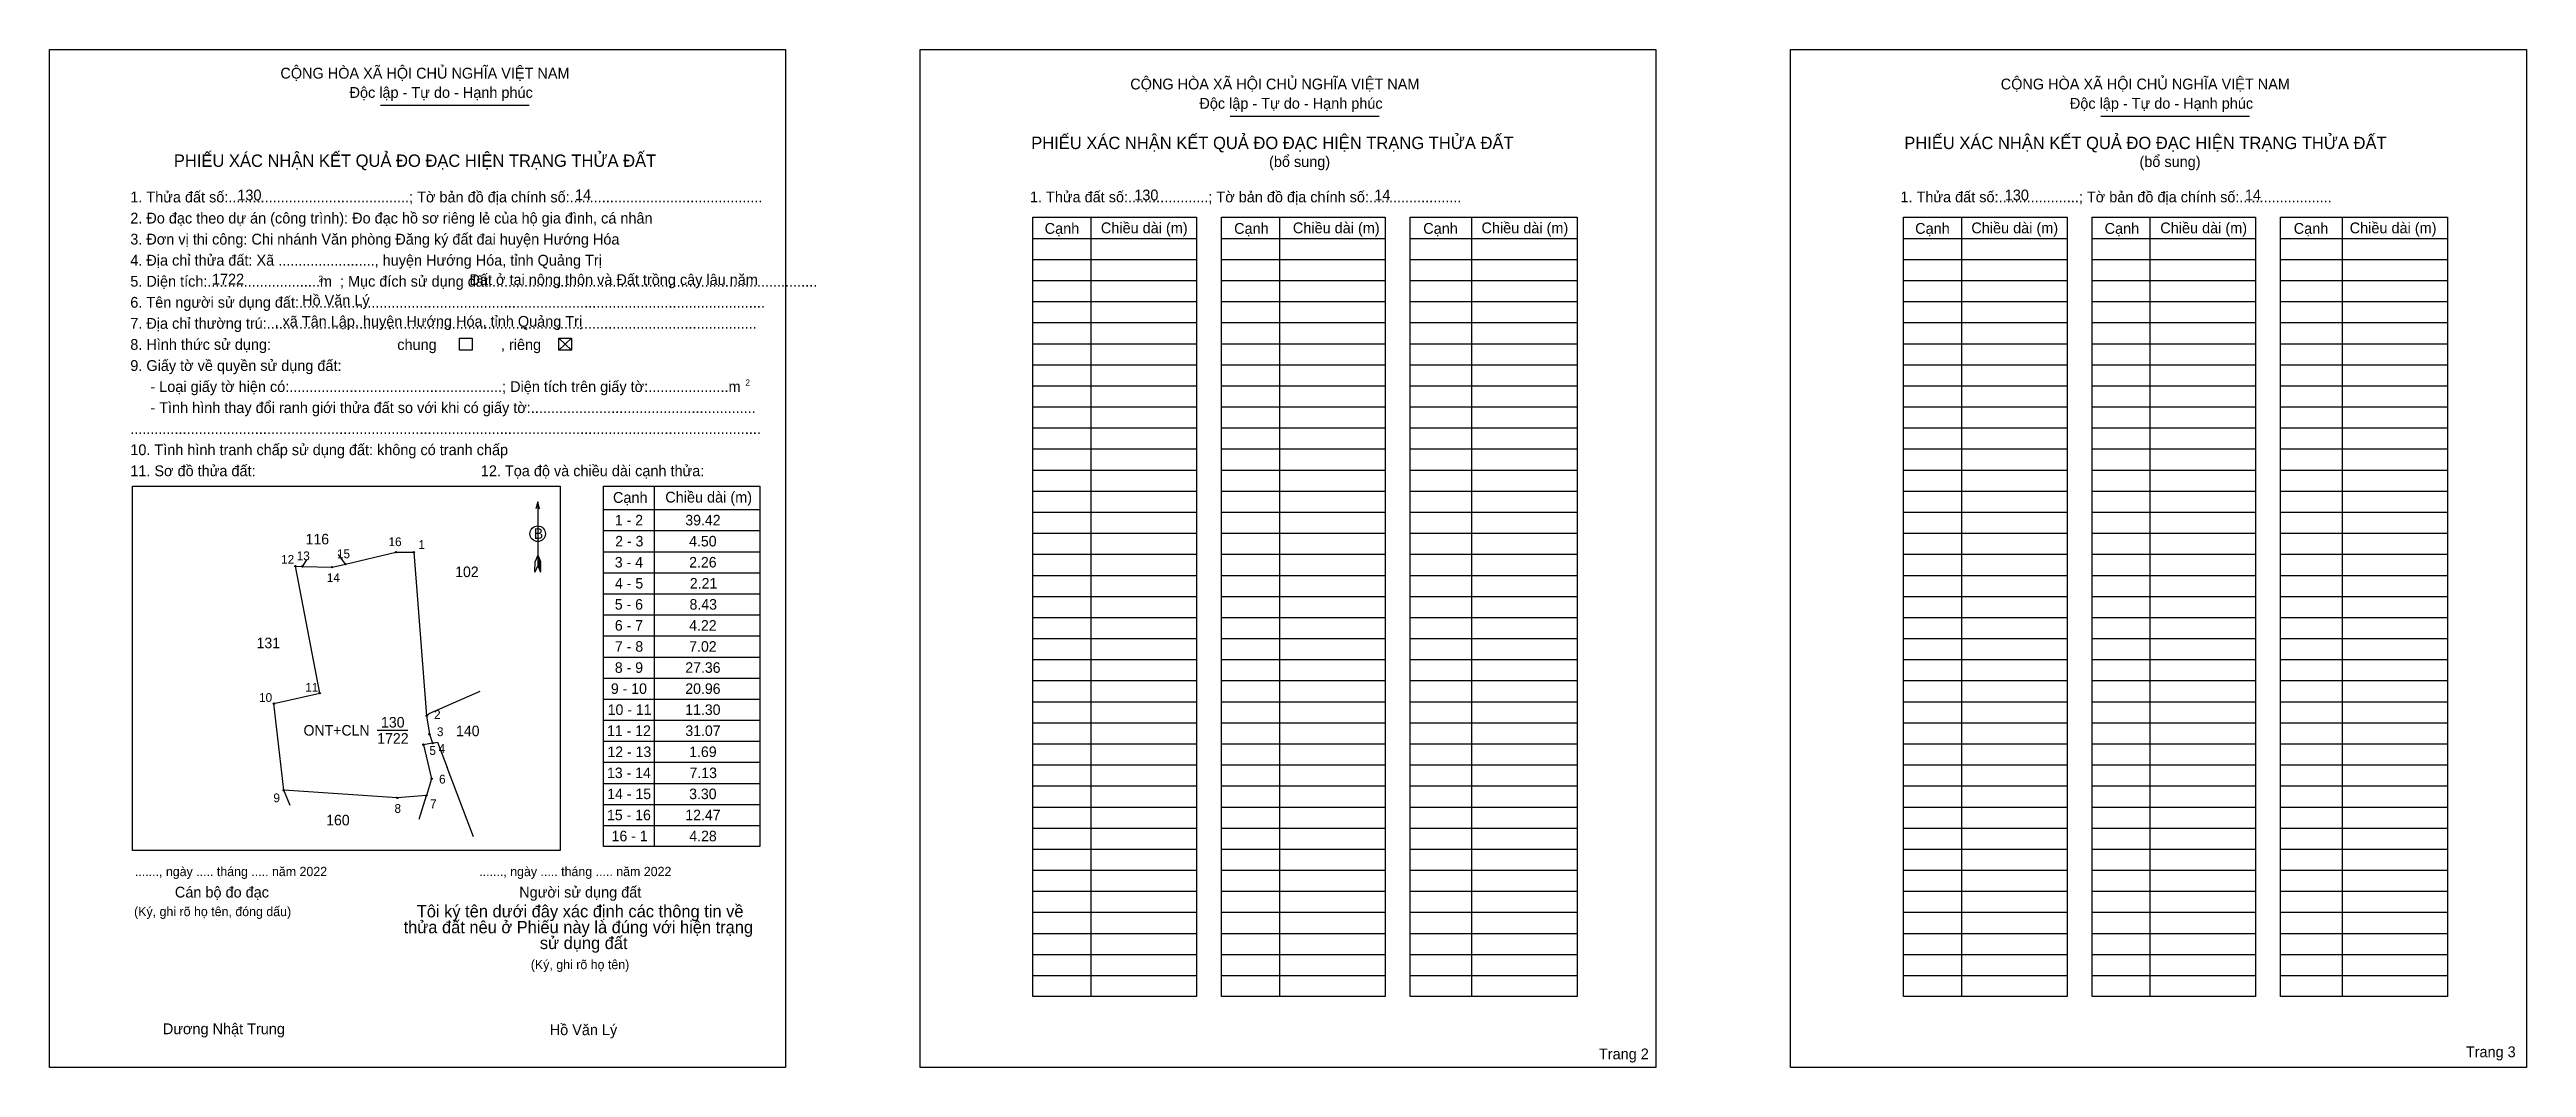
# Model space of a CAD drawing. Extents: x 548461 to 549056, y 1836717 to 1836961.
import ezdxf

# ---------------------------------------------------------------- set-up
doc = ezdxf.new("R2010")
doc.units = 0
for name, color, linetype in [('Level 1', 7, 'Continuous'), ('Level 10', 7, 'Continuous'), ('Level 11', 7, 'Continuous'), ('Level 13', 7, 'Continuous'), ('Level 2', 7, 'Continuous'), ('Level 25', 7, 'Continuous'), ('Level 48', 7, 'Continuous'), ('Level 50', 7, 'Continuous'), ('Level 52', 7, 'Continuous'), ('Level 55', 7, 'Continuous'), ('Level 6', 7, 'Continuous'), ('Level 9', 7, 'Continuous')]:
    doc.layers.add(name, color=color, linetype=linetype)

msp = doc.modelspace()

# ---------------------------------------------------------------- linework, layer by layer
at = {"layer": 'Level 1'}
for p, q in [((548461.08, 1836961.35), (548461.08, 1836961.35)), ((548670.28, 1836961.35), (548670.28, 1836961.35)), ((548540.61, 1836947.96), (548576.37, 1836947.96)), ((548744.84, 1836945.35), (548780.61, 1836945.35)), ((548954.04, 1836945.35), (548989.8, 1836945.35)), ((548711.35, 1836921.03), (548711.35, 1836733.75)), ((548756.66, 1836921.03), (548756.66, 1836733.75)), ((548802.82, 1836921.03), (548802.82, 1836733.75)), ((548920.55, 1836921.03), (548920.55, 1836733.75)), ((548965.86, 1836921.03), (548965.86, 1836733.75)), ((549012.02, 1836921.03), (549012.02, 1836733.75)), ((548697.43, 1836915.97), (548736.74, 1836915.97)), ((548697.43, 1836910.9), (548736.74, 1836910.9)), ((548742.74, 1836915.97), (548782.05, 1836915.97)), ((548742.74, 1836910.9), (548782.05, 1836910.9)), ((548788.06, 1836915.97), (548828.21, 1836915.97)), ((548788.06, 1836910.9), (548828.21, 1836910.9)), ((548906.63, 1836915.97), (548945.94, 1836915.97)), ((548906.63, 1836910.9), (548945.94, 1836910.9)), ((548951.94, 1836915.97), (548991.25, 1836915.97)), ((548951.94, 1836910.9), (548991.25, 1836910.9)), ((548997.25, 1836915.97), (549037.41, 1836915.97)), ((548997.25, 1836910.9), (549037.41, 1836910.9)), ((548697.43, 1836905.84), (548736.74, 1836905.84)), ((548742.74, 1836905.84), (548782.05, 1836905.84)), ((548788.06, 1836905.84), (548828.21, 1836905.84)), ((548906.63, 1836905.84), (548945.94, 1836905.84)), ((548951.94, 1836905.84), (548991.25, 1836905.84)), ((548997.25, 1836905.84), (549037.41, 1836905.84)), ((548697.43, 1836900.78), (548736.74, 1836900.78)), ((548742.74, 1836900.78), (548782.05, 1836900.78)), ((548788.06, 1836900.78), (548828.21, 1836900.78)), ((548906.63, 1836900.78), (548945.94, 1836900.78)), ((548951.94, 1836900.78), (548991.25, 1836900.78)), ((548997.25, 1836900.78), (549037.41, 1836900.78)), ((548697.43, 1836895.72), (548736.74, 1836895.72)), ((548742.74, 1836895.72), (548782.05, 1836895.72)), ((548788.06, 1836895.72), (548828.21, 1836895.72)), ((548906.63, 1836895.72), (548945.94, 1836895.72)), ((548951.94, 1836895.72), (548991.25, 1836895.72)), ((548997.25, 1836895.72), (549037.41, 1836895.72)), ((548583.47, 1836891.97), (548586.51, 1836889.14)), ((548583.47, 1836889.14), (548586.51, 1836891.97)), ((548697.43, 1836890.66), (548736.74, 1836890.66)), ((548742.74, 1836890.66), (548782.05, 1836890.66)), ((548788.06, 1836890.66), (548828.21, 1836890.66)), ((548906.63, 1836890.66), (548945.94, 1836890.66)), ((548951.94, 1836890.66), (548991.25, 1836890.66)), ((548997.25, 1836890.66), (549037.41, 1836890.66)), ((548697.43, 1836885.6), (548736.74, 1836885.6)), ((548697.43, 1836880.54), (548736.74, 1836880.54)), ((548742.74, 1836885.6), (548782.05, 1836885.6)), ((548742.74, 1836880.54), (548782.05, 1836880.54)), ((548788.06, 1836885.6), (548828.21, 1836885.6)), ((548788.06, 1836880.54), (548828.21, 1836880.54)), ((548906.63, 1836885.6), (548945.94, 1836885.6)), ((548906.63, 1836880.54), (548945.94, 1836880.54)), ((548951.94, 1836885.6), (548991.25, 1836885.6)), ((548951.94, 1836880.54), (548991.25, 1836880.54)), ((548997.25, 1836885.6), (549037.41, 1836885.6)), ((548997.25, 1836880.54), (549037.41, 1836880.54)), ((548697.43, 1836875.47), (548736.74, 1836875.47)), ((548742.74, 1836875.47), (548782.05, 1836875.47)), ((548788.06, 1836875.47), (548828.21, 1836875.47)), ((548906.63, 1836875.47), (548945.94, 1836875.47)), ((548951.94, 1836875.47), (548991.25, 1836875.47)), ((548997.25, 1836875.47), (549037.41, 1836875.47)), ((548697.43, 1836870.41), (548736.74, 1836870.41)), ((548742.74, 1836870.41), (548782.05, 1836870.41)), ((548788.06, 1836870.41), (548828.21, 1836870.41)), ((548906.63, 1836870.41), (548945.94, 1836870.41)), ((548951.94, 1836870.41), (548991.25, 1836870.41)), ((548997.25, 1836870.41), (549037.41, 1836870.41)), ((548697.43, 1836865.35), (548736.74, 1836865.35)), ((548742.74, 1836865.35), (548782.05, 1836865.35)), ((548788.06, 1836865.35), (548828.21, 1836865.35)), ((548906.63, 1836865.35), (548945.94, 1836865.35)), ((548951.94, 1836865.35), (548991.25, 1836865.35)), ((548997.25, 1836865.35), (549037.41, 1836865.35)), ((548697.43, 1836860.29), (548736.74, 1836860.29)), ((548742.74, 1836860.29), (548782.05, 1836860.29)), ((548788.06, 1836860.29), (548828.21, 1836860.29)), ((548906.63, 1836860.29), (548945.94, 1836860.29)), ((548951.94, 1836860.29), (548991.25, 1836860.29)), ((548997.25, 1836860.29), (549037.41, 1836860.29)), ((548481, 1836856.42), (548481, 1836856.42)), ((548578.4, 1836852.63), (548578.4, 1836837.32)), ((548594.21, 1836850.79), (548631.75, 1836850.79)), ((548606.36, 1836856.44), (548606.36, 1836769.81)), ((548697.43, 1836855.23), (548736.74, 1836855.23)), ((548742.74, 1836855.23), (548782.05, 1836855.23)), ((548788.06, 1836855.23), (548828.21, 1836855.23)), ((548906.63, 1836855.23), (548945.94, 1836855.23)), ((548951.94, 1836855.23), (548991.25, 1836855.23)), ((548997.25, 1836855.23), (549037.41, 1836855.23)), ((548594.21, 1836845.73), (548631.75, 1836845.73)), ((548697.43, 1836850.17), (548736.74, 1836850.17)), ((548697.43, 1836845.11), (548736.74, 1836845.11)), ((548742.74, 1836850.17), (548782.05, 1836850.17)), ((548742.74, 1836845.11), (548782.05, 1836845.11)), ((548788.06, 1836850.17), (548828.21, 1836850.17)), ((548788.06, 1836845.11), (548828.21, 1836845.11)), ((548906.63, 1836850.17), (548945.94, 1836850.17)), ((548906.63, 1836845.11), (548945.94, 1836845.11)), ((548951.94, 1836850.17), (548991.25, 1836850.17)), ((548951.94, 1836845.11), (548991.25, 1836845.11)), ((548997.25, 1836850.17), (549037.41, 1836850.17)), ((548997.25, 1836845.11), (549037.41, 1836845.11)), ((548578.4, 1836839.85), (548577.75, 1836838.29)), ((548578.4, 1836839.85), (548579.05, 1836838.29)), ((548578.4, 1836839.63), (548579.05, 1836838.06)), ((548578.4, 1836839.41), (548579.05, 1836837.85)), ((548578.4, 1836839.19), (548579.05, 1836837.62)), ((548578.4, 1836838.97), (548579.05, 1836837.39)), ((548578.4, 1836838.75), (548579.05, 1836837.16)), ((548594.21, 1836840.67), (548631.75, 1836840.67)), ((548697.43, 1836840.04), (548736.74, 1836840.04)), ((548742.74, 1836840.04), (548782.05, 1836840.04)), ((548788.06, 1836840.04), (548828.21, 1836840.04)), ((548906.63, 1836840.04), (548945.94, 1836840.04)), ((548951.94, 1836840.04), (548991.25, 1836840.04)), ((548997.25, 1836840.04), (549037.41, 1836840.04)), ((548577.72, 1836835.76), (548577.75, 1836838.29)), ((548578.4, 1836837.32), (548577.72, 1836835.76)), ((548578.4, 1836838.53), (548579.05, 1836836.93)), ((548578.4, 1836838.31), (548579.06, 1836836.71)), ((548578.4, 1836838.09), (548579.06, 1836836.48)), ((548578.4, 1836837.87), (548579.06, 1836836.25)), ((548578.4, 1836837.65), (548579.07, 1836836.03)), ((548578.4, 1836837.32), (548579.07, 1836835.76)), ((548579.07, 1836835.76), (548579.05, 1836838.29)), ((548594.21, 1836835.61), (548631.75, 1836835.61)), ((548697.43, 1836834.98), (548736.74, 1836834.98)), ((548742.74, 1836834.98), (548782.05, 1836834.98)), ((548788.06, 1836834.98), (548828.21, 1836834.98)), ((548906.63, 1836834.98), (548945.94, 1836834.98)), ((548951.94, 1836834.98), (548991.25, 1836834.98)), ((548997.25, 1836834.98), (549037.41, 1836834.98)), ((548594.21, 1836830.54), (548631.75, 1836830.54)), ((548697.43, 1836829.92), (548736.74, 1836829.92)), ((548742.74, 1836829.92), (548782.05, 1836829.92)), ((548788.06, 1836829.92), (548828.21, 1836829.92)), ((548906.63, 1836829.92), (548945.94, 1836829.92)), ((548951.94, 1836829.92), (548991.25, 1836829.92)), ((548997.25, 1836829.92), (549037.41, 1836829.92)), ((548594.21, 1836825.48), (548631.75, 1836825.48)), ((548697.43, 1836824.86), (548736.74, 1836824.86)), ((548742.74, 1836824.86), (548782.05, 1836824.86)), ((548788.06, 1836824.86), (548828.21, 1836824.86)), ((548906.63, 1836824.86), (548945.94, 1836824.86)), ((548951.94, 1836824.86), (548991.25, 1836824.86)), ((548997.25, 1836824.86), (549037.41, 1836824.86)), ((548594.21, 1836820.42), (548631.75, 1836820.42)), ((548594.21, 1836815.36), (548631.75, 1836815.36)), ((548697.43, 1836819.8), (548736.74, 1836819.8)), ((548742.74, 1836819.8), (548782.05, 1836819.8)), ((548788.06, 1836819.8), (548828.21, 1836819.8)), ((548906.63, 1836819.8), (548945.94, 1836819.8)), ((548951.94, 1836819.8), (548991.25, 1836819.8)), ((548997.25, 1836819.8), (549037.41, 1836819.8)), ((548594.21, 1836810.3), (548631.75, 1836810.3)), ((548697.43, 1836814.74), (548736.74, 1836814.74)), ((548697.43, 1836809.68), (548736.74, 1836809.68)), ((548742.74, 1836814.74), (548782.05, 1836814.74)), ((548742.74, 1836809.68), (548782.05, 1836809.68)), ((548788.06, 1836814.74), (548828.21, 1836814.74)), ((548788.06, 1836809.68), (548828.21, 1836809.68)), ((548906.63, 1836814.74), (548945.94, 1836814.74)), ((548906.63, 1836809.68), (548945.94, 1836809.68)), ((548951.94, 1836814.74), (548991.25, 1836814.74)), ((548951.94, 1836809.68), (548991.25, 1836809.68)), ((548997.25, 1836814.74), (549037.41, 1836814.74)), ((548997.25, 1836809.68), (549037.41, 1836809.68)), ((548594.21, 1836805.24), (548631.75, 1836805.24)), ((548697.43, 1836804.61), (548736.74, 1836804.61)), ((548742.74, 1836804.61), (548782.05, 1836804.61)), ((548788.06, 1836804.61), (548828.21, 1836804.61)), ((548906.63, 1836804.61), (548945.94, 1836804.61)), ((548951.94, 1836804.61), (548991.25, 1836804.61)), ((548997.25, 1836804.61), (549037.41, 1836804.61)), ((548594.21, 1836800.18), (548631.75, 1836800.18)), ((548697.43, 1836799.55), (548736.74, 1836799.55)), ((548742.74, 1836799.55), (548782.05, 1836799.55)), ((548788.06, 1836799.55), (548828.21, 1836799.55)), ((548906.63, 1836799.55), (548945.94, 1836799.55)), ((548951.94, 1836799.55), (548991.25, 1836799.55)), ((548997.25, 1836799.55), (549037.41, 1836799.55)), ((548594.21, 1836795.11), (548631.75, 1836795.11)), ((548697.43, 1836794.49), (548736.74, 1836794.49)), ((548742.74, 1836794.49), (548782.05, 1836794.49)), ((548788.06, 1836794.49), (548828.21, 1836794.49)), ((548906.63, 1836794.49), (548945.94, 1836794.49)), ((548951.94, 1836794.49), (548991.25, 1836794.49)), ((548997.25, 1836794.49), (549037.41, 1836794.49)), ((548594.21, 1836790.05), (548631.75, 1836790.05)), ((548697.43, 1836789.43), (548736.74, 1836789.43)), ((548742.74, 1836789.43), (548782.05, 1836789.43)), ((548788.06, 1836789.43), (548828.21, 1836789.43)), ((548906.63, 1836789.43), (548945.94, 1836789.43)), ((548951.94, 1836789.43), (548991.25, 1836789.43)), ((548997.25, 1836789.43), (549037.41, 1836789.43)), ((548594.21, 1836784.99), (548631.75, 1836784.99)), ((548594.21, 1836779.93), (548631.75, 1836779.93)), ((548697.43, 1836784.37), (548736.74, 1836784.37)), ((548697.43, 1836779.31), (548736.74, 1836779.31)), ((548742.74, 1836784.37), (548782.05, 1836784.37)), ((548742.74, 1836779.31), (548782.05, 1836779.31)), ((548788.06, 1836784.37), (548828.21, 1836784.37)), ((548788.06, 1836779.31), (548828.21, 1836779.31)), ((548906.63, 1836784.37), (548945.94, 1836784.37)), ((548906.63, 1836779.31), (548945.94, 1836779.31)), ((548951.94, 1836784.37), (548991.25, 1836784.37)), ((548951.94, 1836779.31), (548991.25, 1836779.31)), ((548997.25, 1836784.37), (549037.41, 1836784.37)), ((548997.25, 1836779.31), (549037.41, 1836779.31)), ((548594.21, 1836774.87), (548631.75, 1836774.87)), ((548697.43, 1836774.25), (548736.74, 1836774.25)), ((548742.74, 1836774.25), (548782.05, 1836774.25)), ((548788.06, 1836774.25), (548828.21, 1836774.25)), ((548906.63, 1836774.25), (548945.94, 1836774.25)), ((548951.94, 1836774.25), (548991.25, 1836774.25)), ((548997.25, 1836774.25), (549037.41, 1836774.25)), ((548583.81, 1836768.84), (548583.81, 1836768.84)), ((548697.43, 1836769.18), (548736.74, 1836769.18)), ((548742.74, 1836769.18), (548782.05, 1836769.18)), ((548788.06, 1836769.18), (548828.21, 1836769.18)), ((548906.63, 1836769.18), (548945.94, 1836769.18)), ((548951.94, 1836769.18), (548991.25, 1836769.18)), ((548997.25, 1836769.18), (549037.41, 1836769.18)), ((548697.43, 1836764.12), (548736.74, 1836764.12)), ((548742.74, 1836764.12), (548782.05, 1836764.12)), ((548788.06, 1836764.12), (548828.21, 1836764.12)), ((548906.63, 1836764.12), (548945.94, 1836764.12)), ((548951.94, 1836764.12), (548991.25, 1836764.12)), ((548997.25, 1836764.12), (549037.41, 1836764.12)), ((548697.43, 1836759.06), (548736.74, 1836759.06)), ((548742.74, 1836759.06), (548782.05, 1836759.06)), ((548788.06, 1836759.06), (548828.21, 1836759.06)), ((548906.63, 1836759.06), (548945.94, 1836759.06)), ((548951.94, 1836759.06), (548991.25, 1836759.06)), ((548997.25, 1836759.06), (549037.41, 1836759.06)), ((548697.43, 1836754), (548736.74, 1836754)), ((548742.74, 1836754), (548782.05, 1836754)), ((548788.06, 1836754), (548828.21, 1836754)), ((548906.63, 1836754), (548945.94, 1836754)), ((548951.94, 1836754), (548991.25, 1836754)), ((548997.25, 1836754), (549037.41, 1836754)), ((548697.43, 1836748.94), (548736.74, 1836748.94)), ((548697.43, 1836743.88), (548736.74, 1836743.88)), ((548742.74, 1836748.94), (548782.05, 1836748.94)), ((548742.74, 1836743.88), (548782.05, 1836743.88)), ((548788.06, 1836748.94), (548828.21, 1836748.94)), ((548788.06, 1836743.88), (548828.21, 1836743.88)), ((548906.63, 1836748.94), (548945.94, 1836748.94)), ((548906.63, 1836743.88), (548945.94, 1836743.88)), ((548951.94, 1836748.94), (548991.25, 1836748.94)), ((548951.94, 1836743.88), (548991.25, 1836743.88)), ((548997.25, 1836748.94), (549037.41, 1836748.94)), ((548997.25, 1836743.88), (549037.41, 1836743.88)), ((548697.43, 1836738.82), (548736.74, 1836738.82)), ((548742.74, 1836738.82), (548782.05, 1836738.82)), ((548788.06, 1836738.82), (548828.21, 1836738.82)), ((548906.63, 1836738.82), (548945.94, 1836738.82)), ((548951.94, 1836738.82), (548991.25, 1836738.82)), ((548997.25, 1836738.82), (549037.41, 1836738.82)), ((548637.96, 1836716.72), (548637.96, 1836716.72)), ((548847.15, 1836716.72), (548847.15, 1836716.72))]:
    msp.add_line(p, q, dxfattribs=at)
for points in [[(548697.43, 1836921.03), (548736.74, 1836921.03), (548736.74, 1836733.75), (548697.43, 1836733.75)], [(548742.74, 1836921.03), (548782.05, 1836921.03), (548782.05, 1836733.75), (548742.74, 1836733.75)], [(548788.06, 1836921.03), (548828.21, 1836921.03), (548828.21, 1836733.75), (548788.06, 1836733.75)], [(548906.63, 1836921.03), (548945.94, 1836921.03), (548945.94, 1836733.75), (548906.63, 1836733.75)], [(548951.94, 1836921.03), (548991.25, 1836921.03), (548991.25, 1836733.75), (548951.94, 1836733.75)], [(548997.25, 1836921.03), (549037.41, 1836921.03), (549037.41, 1836733.75), (548997.25, 1836733.75)], [(548481, 1836856.42), (548583.81, 1836856.42), (548583.81, 1836768.84), (548481, 1836768.84)], [(548594.21, 1836856.44), (548631.75, 1836856.44), (548631.75, 1836769.81), (548594.21, 1836769.81)]]:
    msp.add_lwpolyline(points, close=True, dxfattribs=at)
msp.add_lwpolyline([(548578.83, 1836851), (548578.4, 1836852.63), (548577.96, 1836851)], dxfattribs=at)
msp.add_circle((548578.4, 1836844.98), 1.87, dxfattribs=at)
at = {"layer": 'Level 10'}
msp.add_lwpolyline([(548548.62, 1836840.54), (548551.7, 1836801.24), (548552.37, 1836796.79), (548553.12, 1836794.66), (548550.94, 1836794.29), (548552.89, 1836786.09), (548551.65, 1836782.06), (548544.65, 1836781.49), (548517.35, 1836783.34), (548515.01, 1836804.17), (548526.03, 1836806.68), (548520.16, 1836837.19), (548521.85, 1836837.14), (548528.98, 1836836.95), (548532.19, 1836837.7), (548544.34, 1836840.54)], close=True, dxfattribs=at)
at = {"layer": 'Level 11'}
for centre in [(548544.34, 1836840.54), (548548.62, 1836840.54), (548548.62, 1836840.54), (548520.16, 1836837.19), (548521.85, 1836837.14), (548528.98, 1836836.95), (548532.19, 1836837.7), (548515.01, 1836804.17), (548526.03, 1836806.68), (548551.7, 1836801.24), (548550.94, 1836794.29), (548552.37, 1836796.79), (548553.12, 1836794.66), (548552.89, 1836786.09), (548517.35, 1836783.34), (548544.65, 1836781.49), (548551.65, 1836782.06)]:
    msp.add_circle(centre, 0.169, dxfattribs=at)
at = {"layer": 'Level 2'}
for points in [[(548461.08, 1836961.35), (548637.95, 1836961.35), (548637.95, 1836716.72), (548461.08, 1836716.72)], [(548670.28, 1836961.35), (548847.15, 1836961.35), (548847.15, 1836716.72), (548670.28, 1836716.72)], [(548879.47, 1836961.35), (549056.35, 1836961.35), (549056.35, 1836716.72), (548879.47, 1836716.72)]]:
    msp.add_lwpolyline(points, close=True, dxfattribs=at)
at = {"layer": 'Level 25'}
for p, q in [((548532.19, 1836837.7), (548544.34, 1836840.54)), ((548515.01, 1836804.17), (548526.03, 1836806.68)), ((548552.37, 1836796.79), (548553.12, 1836794.66))]:
    msp.add_line(p, q, dxfattribs=at)
at = {"layer": 'Level 50'}
for points in [[(548559.58, 1836891.97), (548562.61, 1836891.97), (548562.61, 1836889.14), (548559.58, 1836889.14)], [(548583.47, 1836891.97), (548586.51, 1836891.97), (548586.51, 1836889.14), (548583.47, 1836889.14)]]:
    msp.add_lwpolyline(points, close=True, dxfattribs=at)
at = {"layer": 'Level 9'}
for p, q in [((548532.19, 1836837.7), (548530.51, 1836840.02)), ((548521.85, 1836837.14), (548522.89, 1836838.74)), ((548552.3, 1836801.82), (548564.61, 1836807.14)), ((548539.82, 1836797.74), (548547.16, 1836797.74)), ((548551.7, 1836801.24), (548552.3, 1836801.82)), ((548553.12, 1836794.66), (548554.34, 1836794.86)), ((548554.34, 1836794.86), (548556.64, 1836788.82)), ((548562.98, 1836772.14), (548556.64, 1836788.82)), ((548518.94, 1836779.66), (548517.35, 1836783.34)), ((548549.89, 1836776.35), (548551.65, 1836782.06))]:
    msp.add_line(p, q, dxfattribs=at)

# ---------------------------------------------------------------- texts
at = {"layer": 'Level 1'}
for s, height, p in [('CỘNG HÒA XÃ HỘI CHỦ NGHĨA VIỆT NAM', 2.5981, (548516.56, 1836954.37)), ('Độc lập - Tự do - Hạnh phúc', 2.5981, (548533.18, 1836949.74)), ('CỘNG HÒA XÃ HỘI CHỦ NGHĨA VIỆT NAM', 2.5981, (548720.8, 1836951.76)), ('CỘNG HÒA XÃ HỘI CHỦ NGHĨA VIỆT NAM', 2.5981, (548930, 1836951.76)), ('Độc lập - Tự do - Hạnh phúc', 2.5981, (548737.42, 1836947.12)), ('Độc lập - Tự do - Hạnh phúc', 2.5981, (548946.62, 1836947.12)), ('PHIẾU XÁC NHẬN KẾT QUẢ ĐO ĐẠC HIỆN TRẠNG THỬA ĐẤT', 2.9695, (548697.01, 1836937.43)), ('PHIẾU XÁC NHẬN KẾT QUẢ ĐO ĐẠC HIỆN TRẠNG THỬA ĐẤT', 2.9695, (548906.82, 1836937.43)), ('PHIẾU XÁC NHẬN KẾT QUẢ ĐO ĐẠC HIỆN TRẠNG THỬA ĐẤT', 2.9695, (548490.96, 1836933.16)), ('(bổ sung)', 2.598, (548754.16, 1836933.12)), ('(bổ sung)', 2.598, (548963.35, 1836933.12)), ('2. Đo đạc theo dự án (công trình): Đo đạc hồ sơ riêng lẻ của hộ gia đình, cá nhân', 2.5981, (548480.49, 1836919.54)), ('1. Thửa đất số:.............................................; Tờ bản đồ địa chính số:................................................', 2.59805, (548480.49, 1836924.61)), ('1. Thửa đất số:....................; Tờ bản đồ địa chính số:.......................', 2.5981, (548696.7, 1836924.63)), ('1. Thửa đất số:....................; Tờ bản đồ địa chính số:.......................', 2.5981, (548905.9, 1836924.63)), ('3. Đơn vị thi công: Chi nhánh Văn phòng Đăng ký đất đai huyện Hướng Hóa', 2.5981, (548480.49, 1836914.48)), ('Cạnh', 2.598, (548700.24, 1836917.06)), ('Chiều dài (m)', 2.5981, (548713.74, 1836917.19)), ('Cạnh', 2.598, (548745.77, 1836917.06)), ('Chiều dài (m)', 2.5981, (548759.89, 1836917.19)), ('Cạnh', 2.598, (548791.22, 1836917.06)), ('Chiều dài (m)', 2.5981, (548805.21, 1836917.19)), ('Cạnh', 2.598, (548909.44, 1836917.06)), ('Chiều dài (m)', 2.5981, (548922.94, 1836917.19)), ('Cạnh', 2.598, (548954.97, 1836917.06)), ('Chiều dài (m)', 2.5981, (548968.35, 1836917.19)), ('Cạnh', 2.598, (549000.42, 1836917.06)), ('Chiều dài (m)', 2.5981, (549013.87, 1836917.19)), ('4. Địa chỉ thửa đất: Xã ........................, huyện Hướng Hóa, tỉnh Quảng Trị', 2.5981, (548480.49, 1836909.42)), ('5. Diện tích:............................m  ; Mục đích sử dụng đất:.................................................................................', 2.59805, (548480.49, 1836904.36)), ('2', 1.48, (548525.71, 1836905.54)), ('6. Tên người sử dụng đất:....................................................................................................................', 2.59805, (548480.49, 1836899.3)), ('7. Địa chỉ thường trú:..........................................................................................................................', 2.59805, (548480.49, 1836894.24)), ('9. Giấy tờ về quyền sử dụng đất:', 2.5981, (548480.49, 1836884.11)), ('chung                , riêng', 2.5981, (548544.65, 1836889.15)), ('     - Loại giấy tờ hiện có:.....................................................; Diện tích trên giấy tờ:....................m', 2.59805, (548480.49, 1836879.05)), ('2', 1.48, (548628.31, 1836880.57)), ('     - Tình hình thay đổi ranh giới thửa đất so với khi có giấy tờ:........................................................', 2.59805, (548480.49, 1836873.99)), ('.............................................................................................................................................................', 2.59805, (548480.49, 1836868.93)), ('10. Tình hình tranh chấp sử dụng đất: không có tranh chấp', 2.5981, (548480.49, 1836863.87)), ('11. Sơ đồ thửa đất:', 2.5981, (548480.49, 1836858.81)), ('12. Tọa độ và chiều dài cạnh thửa:', 2.5981, (548564.73, 1836858.81)), ('Cạnh', 2.598, (548596.49, 1836852.4)), ('Chiều dài (m)', 2.5981, (548609.06, 1836852.48)), ('B', 2.53, (548577.46, 1836843.75)), ('......., ngày ..... tháng ..... năm 2022', 2.227, (548481.6, 1836762.7)), ('......., ngày ..... tháng ..... năm 2022', 2.227, (548564.34, 1836762.7)), ('(Ký, ghi rõ họ tên, đóng dấu)', 2.227, (548481.4, 1836753.08)), ('Cán bộ đo đạc', 2.5981, (548491.21, 1836757.55)), ('Tôi ký tên dưới đây xác định các thông tin về', 2.9523, (548549.33, 1836752.79)), ('Người sử dụng đất', 2.5981, (548573.96, 1836757.55)), ('thửa đất nêu ở Phiếu này là đúng với hiện trạng', 2.9523, (548546.17, 1836748.97)), ('sử dụng đất', 2.9523, (548578.92, 1836745.17)), ('(Ký, ghi rõ họ tên)', 2.227, (548576.74, 1836740.34)), ('Dương Nhật Trung', 2.5981, (548488.32, 1836724.71)), ('Trang 2', 2.598, (548833.45, 1836718.67)), ('Trang 3', 2.598, (549041.78, 1836719.18))]:
    msp.add_text(s, height=height, dxfattribs=at).set_placement(p)
at = {"layer": 'Level 13'}
for s, p in [('ONT+CLN', (548522.11, 1836796.47)), ('1722', (548539.83, 1836794.53)), ('130', (548540.75, 1836798.41))]:
    msp.add_text(s, height=2.531, dxfattribs=at).set_placement(p)
at = {"layer": 'Level 48'}
msp.add_text('8. Hình thức sử dụng:', height=2.5981, dxfattribs=at).set_placement((548480.49, 1836889.18))
at = {"layer": 'Level 52'}
for s, p in [('116', (548522.62, 1836842.43)), ('1 - 2', (548596.94, 1836846.99)), ('39.42', (548613.87, 1836846.99)), ('3 - 4', (548596.93, 1836836.87)), ('2 - 3', (548597.02, 1836841.93)), ('4.50', (548614.8, 1836841.93)), ('2.26', (548614.8, 1836836.87)), ('102', (548558.56, 1836834.57)), ('4 - 5', (548596.98, 1836831.81)), ('2.21', (548614.96, 1836831.81)), ('5 - 6', (548596.93, 1836826.75)), ('8.43', (548614.89, 1836826.75)), ('6 - 7', (548596.94, 1836821.69)), ('4.22', (548614.81, 1836821.69)), ('131', (548510.83, 1836817.47)), ('7 - 8', (548596.97, 1836816.63)), ('7.02', (548614.81, 1836816.63)), ('9 - 10', (548595.99, 1836806.5)), ('8 - 9', (548596.94, 1836811.56)), ('27.36', (548613.87, 1836811.56)), ('20.96', (548613.87, 1836806.5)), ('10 - 11', (548595.22, 1836801.44)), ('11.30', (548613.86, 1836801.44)), ('140 ', (548558.77, 1836796.33)), ('11 - 12', (548595.07, 1836796.38)), ('31.07', (548613.88, 1836796.38)), ('12 - 13', (548595.15, 1836791.32)), ('1.69', (548614.81, 1836791.32)), ('13 - 14', (548595.06, 1836786.26)), ('7.13', (548614.89, 1836786.26)), ('14 - 15', (548595.11, 1836781.2)), ('3.30', (548614.8, 1836781.2)), ('160', (548527.56, 1836774.9)), ('15 - 16', (548595.06, 1836776.13)), ('16 - 1', (548596.16, 1836771.07)), ('12.47', (548613.88, 1836776.13)), ('4.28', (548614.84, 1836771.07))]:
    msp.add_text(s, height=2.531, dxfattribs=at).set_placement(p)
at = {"layer": 'Level 55'}
for s, p in [('16', (548544.28, 1836840.54)), ('1', (548548.6, 1836840.54)), ('12', (548520.1, 1836837.19)), ('13', (548521.79, 1836837.14)), ('14', (548528.92, 1836836.95)), ('15', (548532.14, 1836837.7)), ('10', (548514.95, 1836804.17)), ('11', (548525.98, 1836806.68)), ('2', (548551.67, 1836801.24)), ('5', (548550.91, 1836794.29)), ('3', (548552.34, 1836796.79)), ('4', (548553.09, 1836794.66)), ('6', (548552.86, 1836786.09)), ('9', (548517.32, 1836783.34)), ('8', (548544.62, 1836781.49)), ('7', (548551.62, 1836782.06))]:
    msp.add_text(s, height=0.0844, dxfattribs=at).set_placement(p)
at = {"layer": 'Level 6'}
for s, height, p in [('130', 2.598, (548506.22, 1836925.09)), ('14', 2.598, (548587.36, 1836925.13)), ('130', 2.598, (548721.77, 1836925.09)), ('14', 2.598, (548779.48, 1836925.1)), ('130', 2.598, (548930.97, 1836925.09)), ('14', 2.598, (548988.68, 1836925.1)), ('1722', 2.598, (548500.11, 1836904.87)), ('Đất ở tại nông thôn và Đất trồng cây lâu năm', 2.5982, (548562.01, 1836904.76)), ('Hồ Văn Lý', 2.598, (548521.78, 1836899.79)), (', xã Tân Lập, huyện Hướng Hóa, tỉnh Quảng Trị', 2.5982, (548515.15, 1836894.72)), ('Hồ Văn Lý', 2.598, (548581.29, 1836724.48))]:
    msp.add_text(s, height=height, dxfattribs=at).set_placement(p)
at = {"layer": 'Level 9'}
for s, height, p in [('12', 2.109, (548516.74, 1836837.77)), ('13', 2.109, (548520.49, 1836838.62)), ('15', 2.109, (548530.16, 1836839.11)), ('16', 2.109, (548542.55, 1836842)), ('1', 2.11, (548549.75, 1836841.34)), ('14', 2.109, (548527.73, 1836833.38)), ('11', 2.109, (548522.54, 1836807.01)), ('10', 2.109, (548511.44, 1836804.58)), ('2', 2.11, (548553.5, 1836800.47)), ('3', 2.11, (548554.18, 1836796.35)), ('5', 2.11, (548552.37, 1836791.84)), ('4', 2.11, (548554.58, 1836792.32)), ('6', 2.11, (548554.7, 1836784.95)), ('9', 2.11, (548514.89, 1836780.46)), ('8', 2.11, (548543.98, 1836777.9)), ('7', 2.11, (548552.52, 1836779.03))]:
    msp.add_text(s, height=height, dxfattribs=at).set_placement(p)

doc.saveas('drawing.dxf')
